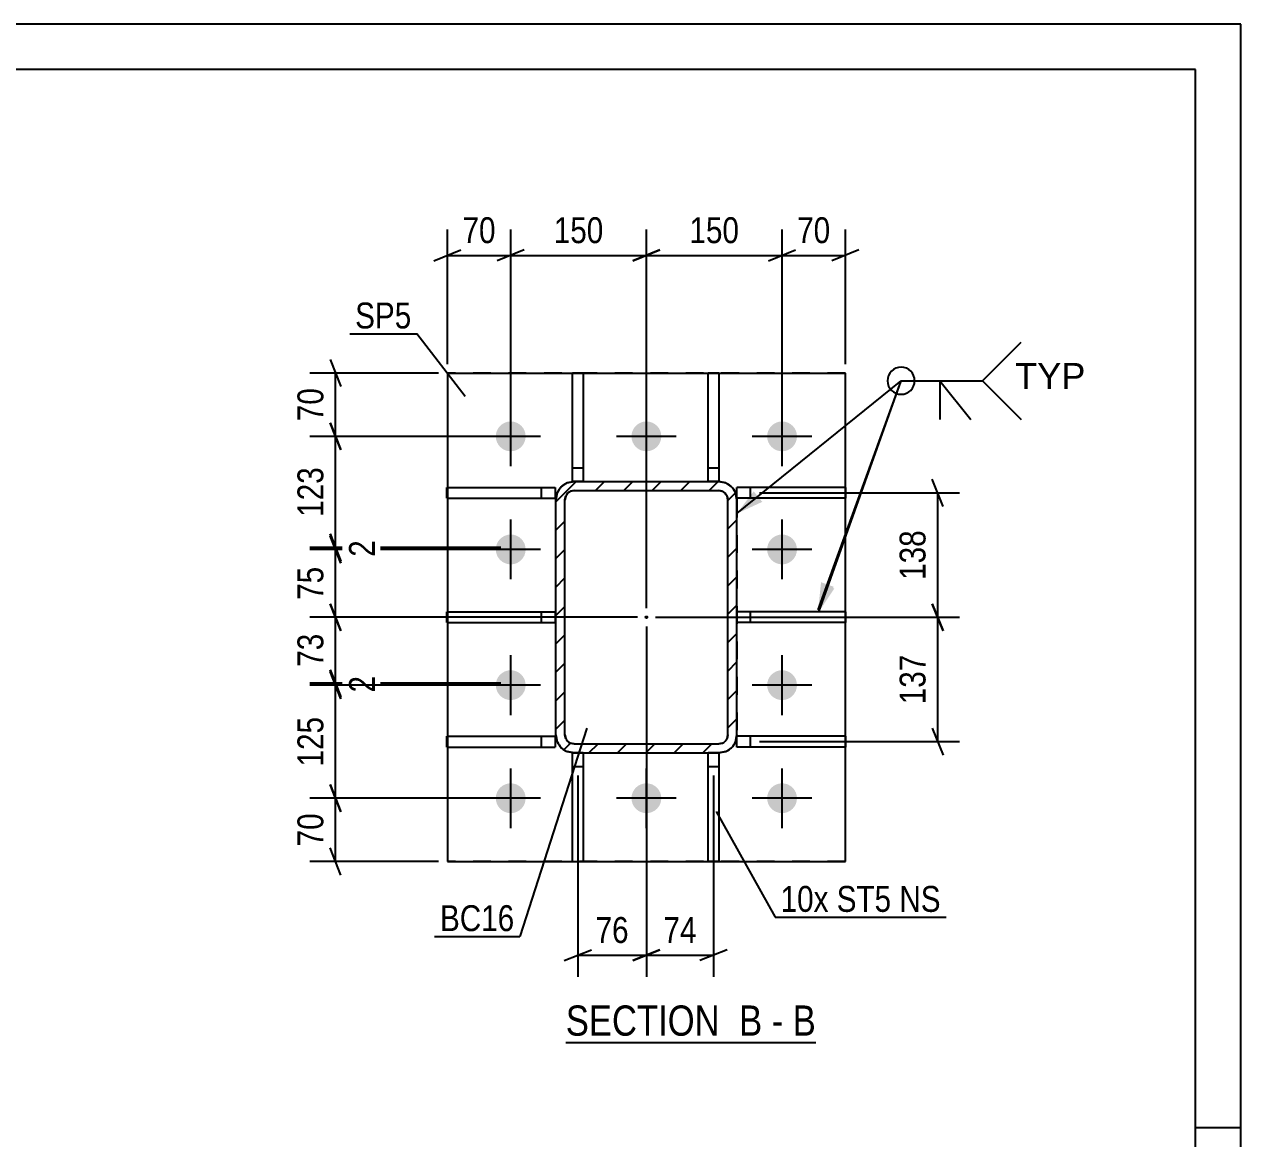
# Model space of a CAD drawing. Header units: millimetres. Extents: x -127 to 467, y -181 to 239.
# Drawn here: x 332.5 to 467, y 116 to 239.2 of the extents above; entities that cross this region are included whole.
import ezdxf

# ---------------------------------------------------------------- set-up
doc = ezdxf.new("R2010")
doc.units = ezdxf.units.MM
doc.linetypes.add('DXK_LINE_DOT2', pattern=[3.9198, 1.9599, -1.9599])
doc.linetypes.add('DXK_LINE_DOT3', pattern=[5.9187, 2.979, -0.9799, 0.9799, -0.9799])
doc.styles.add('Arial', font='arial.ttf', dxfattribs={"height": 0.2})
doc.styles.add('Arial Narrow', font='ARIALN.TTF', dxfattribs={"height": 0.2})

# ---------------------------------------------------------------- blocks, each defined once
blk = doc.blocks.new('Unknown-284876527-1134')
at = {"color": 5, "linetype": 'Continuous'}
for p, q in [((466.97, 239.2), (-127.03, 239.2)), ((466.97, -180.8), (466.97, 239.2)), ((461.97, 234.2), (-122.03, 234.2)), ((461.97, -175.8), (461.97, 234.2)), ((466.97, 117.2), (461.97, 117.2))]:
    blk.add_line(p, q, dxfattribs=at)
blk = doc.blocks.new('Unknown-284876527-14 - 1795')
at = {"color": 6, "linetype": 'Continuous'}
blk.add_line((392.35, 126.65), (420, 126.65), dxfattribs=at)
at = {"color": 0, "linetype": 'Continuous'}
for points in [[(410.46, 127.4), (410.46, 130.9), (392.35, 130.9), (392.35, 127.4)], [(414.06, 127.4), (414.06, 130.9), (411.51, 130.9), (411.51, 127.4)], [(416.39, 127.4), (416.39, 130.9), (415.11, 130.9), (415.11, 127.4)], [(420, 127.4), (420, 130.9), (417.44, 130.9), (417.44, 127.4)]]:
    blk.add_wipeout(points, dxfattribs=at)
at = {"color": 7, "linetype": 'Continuous', "style": 'Arial Narrow'}
for s, p in [('SECTION ', (392.35, 127.4)), ('B', (411.51, 127.4)), ('B', (417.44, 127.4)), ('-', (415.11, 127.4))]:
    blk.add_text(s, height=3.34, dxfattribs=at).set_placement(p)
blk = doc.blocks.new('Part-284876527-1815 - 1795')
at = {"color": 2, "linetype": 'Continuous'}
for p, q in [((408.08, 188.66), (408.08, 200.66)), ((408.08, 200.66), (409.28, 200.66)), ((409.28, 200.66), (409.28, 188.66)), ((409.28, 188.66), (408.08, 188.66))]:
    blk.add_line(p, q, dxfattribs=at)
at = {"color": 7, "linetype": 'DXK_LINE_DOT2'}
blk.add_line((408.08, 190.16), (409.28, 190.16), dxfattribs=at)
blk = doc.blocks.new('Part-284876527-1820 - 1795')
at = {"color": 2, "linetype": 'Continuous'}
for p, q in [((393.08, 146.66), (393.08, 158.66)), ((393.08, 158.66), (393.26, 158.66)), ((394.28, 158.65), (394.28, 146.66)), ((393.08, 146.66), (394.28, 146.66))]:
    blk.add_line(p, q, dxfattribs=at)
at = {"color": 7, "linetype": 'DXK_LINE_DOT2'}
for p, q in [((394.28, 158.66), (393.26, 158.66)), ((394.28, 158.66), (394.28, 158.65)), ((394.28, 158.65), (394.28, 158.66)), ((393.08, 157.16), (394.28, 157.16))]:
    blk.add_line(p, q, dxfattribs=at)
blk = doc.blocks.new('Bolt-284876527-1804 - 1795')
at = {"linetype": 'Continuous'}
for points in [[(384.61, 193.65, -1), (387.91, 193.65, -1)], [(399.61, 193.65, -1), (402.91, 193.65, -1)], [(414.61, 193.65, -1), (417.91, 193.65, -1)], [(384.61, 181.15, -1), (387.91, 181.15, -1)], [(414.61, 181.15, -1), (417.91, 181.15, -1)], [(384.61, 166.15, -1), (387.91, 166.15, -1)], [(414.61, 166.15, -1), (417.91, 166.15, -1)], [(384.61, 153.65, -1), (387.91, 153.65, -1)], [(399.61, 153.65, -1), (402.91, 153.65, -1)], [(414.61, 153.65, -1), (417.91, 153.65, -1)]]:
    blk.add_hatch(color=1, dxfattribs=at).paths.add_polyline_path(points)
at = {"color": 1, "linetype": 'Continuous'}
for p, q in [((386.26, 190.35), (386.26, 196.95)), ((401.26, 190.35), (401.26, 196.95)), ((416.26, 190.35), (416.26, 196.95)), ((389.56, 193.65), (382.96, 193.65)), ((404.56, 193.65), (397.96, 193.65)), ((419.56, 193.65), (412.96, 193.65)), ((386.26, 177.85), (386.26, 184.45)), ((416.26, 177.85), (416.26, 184.45)), ((389.56, 181.15), (382.96, 181.15)), ((419.56, 181.15), (412.96, 181.15)), ((386.26, 162.85), (386.26, 169.45)), ((416.26, 162.85), (416.26, 169.45)), ((389.56, 166.15), (382.96, 166.15)), ((419.56, 166.15), (412.96, 166.15)), ((386.26, 150.35), (386.26, 156.95)), ((401.26, 150.35), (401.26, 156.95)), ((416.26, 150.35), (416.26, 156.95)), ((389.56, 153.65), (382.96, 153.65)), ((404.56, 153.65), (397.96, 153.65)), ((419.56, 153.65), (412.96, 153.65))]:
    blk.add_line(p, q, dxfattribs=at)
blk = doc.blocks.new('Part-284876527-1810 - 1795')
at = {"color": 2, "linetype": 'Continuous'}
for p, q in [((393.08, 188.66), (393.08, 200.66)), ((393.08, 200.66), (394.28, 200.66)), ((394.28, 200.66), (394.28, 188.66)), ((394.28, 188.66), (393.08, 188.66))]:
    blk.add_line(p, q, dxfattribs=at)
at = {"color": 7, "linetype": 'DXK_LINE_DOT2'}
blk.add_line((393.08, 190.16), (394.28, 190.16), dxfattribs=at)
blk = doc.blocks.new('Part-284876527-1825 - 1795')
at = {"color": 7, "linetype": 'DXK_LINE_DOT2'}
for p, q in [((408.08, 158.65), (408.08, 158.66)), ((408.08, 158.66), (408.08, 158.65)), ((409.28, 158.66), (408.08, 158.66)), ((408.08, 157.16), (409.28, 157.16))]:
    blk.add_line(p, q, dxfattribs=at)
at = {"color": 2, "linetype": 'Continuous'}
for p, q in [((408.08, 146.66), (408.08, 158.65)), ((409.27, 158.66), (409.28, 158.66)), ((409.28, 158.66), (409.28, 146.66)), ((409.28, 146.66), (408.08, 146.66))]:
    blk.add_line(p, q, dxfattribs=at)
blk = doc.blocks.new('Part-284876527-1830 - 1795')
at = {"color": 2, "linetype": 'Continuous'}
for p, q in [((423.26, 160.51), (411.26, 160.51)), ((411.26, 159.31), (411.26, 160.51)), ((423.26, 160.51), (423.26, 159.31)), ((423.26, 159.31), (411.26, 159.31))]:
    blk.add_line(p, q, dxfattribs=at)
at = {"color": 7, "linetype": 'DXK_LINE_DOT2'}
blk.add_line((412.76, 159.31), (412.76, 160.51), dxfattribs=at)
blk = doc.blocks.new('Part-284876527-1835 - 1795')
at = {"color": 2, "linetype": 'Continuous'}
for p, q in [((423.26, 188.01), (411.26, 188.01)), ((411.26, 186.81), (411.26, 188.01)), ((423.26, 188.01), (423.26, 186.81)), ((423.26, 186.81), (411.26, 186.81))]:
    blk.add_line(p, q, dxfattribs=at)
at = {"color": 7, "linetype": 'DXK_LINE_DOT2'}
blk.add_line((412.76, 186.81), (412.76, 188.01), dxfattribs=at)
blk = doc.blocks.new('Part-284876527-1840 - 1795')
at = {"color": 2, "linetype": 'Continuous'}
for p, q in [((423.26, 174.26), (411.26, 174.26)), ((423.26, 174.26), (423.26, 173.06)), ((423.26, 173.06), (411.26, 173.06))]:
    blk.add_line(p, q, dxfattribs=at)
at = {"color": 7, "linetype": 'DXK_LINE_DOT2'}
for p, q in [((411.26, 174.26), (411.26, 173.06)), ((412.76, 173.06), (412.76, 174.26))]:
    blk.add_line(p, q, dxfattribs=at)
blk = doc.blocks.new('Part-284876527-1845 - 1795')
at = {"color": 2, "linetype": 'Continuous'}
for p, q in [((379.18, 159.31), (379.18, 160.51)), ((379.18, 160.51), (391.18, 160.51)), ((391.18, 160.51), (391.18, 159.31)), ((379.18, 159.31), (391.18, 159.31))]:
    blk.add_line(p, q, dxfattribs=at)
at = {"color": 7, "linetype": 'DXK_LINE_DOT2'}
blk.add_line((389.68, 159.31), (389.68, 160.51), dxfattribs=at)
blk = doc.blocks.new('Part-284876527-1850 - 1795')
at = {"color": 2, "linetype": 'Continuous'}
for p, q in [((379.18, 186.81), (379.18, 188.01)), ((379.18, 188.01), (391.18, 188.01)), ((391.18, 188.01), (391.18, 186.81)), ((379.18, 186.81), (391.18, 186.81))]:
    blk.add_line(p, q, dxfattribs=at)
at = {"color": 7, "linetype": 'DXK_LINE_DOT2'}
blk.add_line((389.68, 186.81), (389.68, 188.01), dxfattribs=at)
blk = doc.blocks.new('Part-284876527-1855 - 1795')
at = {"color": 2, "linetype": 'Continuous'}
for p, q in [((379.18, 173.06), (379.18, 174.26)), ((379.18, 174.26), (391.18, 174.26)), ((391.18, 174.26), (391.18, 173.06)), ((379.18, 173.06), (391.18, 173.06))]:
    blk.add_line(p, q, dxfattribs=at)
at = {"color": 7, "linetype": 'DXK_LINE_DOT2'}
blk.add_line((389.68, 173.06), (389.68, 174.26), dxfattribs=at)
blk = doc.blocks.new('Part-284876527-1892 - 1795')
at = {"linetype": 'Continuous'}
h = blk.add_hatch(dxfattribs=at)
h.set_pattern_fill('', scale=0.7, style=0, pattern_type=0)
h.set_pattern_definition([(45, (411.1094, 187.4197), (-1.57154, 1.57154), [])])
h.paths.add_polyline_path([(411.26, 186.65), (411.11, 187.42), (410.68, 188.07), (410.03, 188.5), (409.26, 188.65), (393.26, 188.65), (392.5, 188.5), (391.85, 188.07), (391.41, 187.42), (391.26, 186.65), (391.26, 160.65), (391.41, 159.89), (391.85, 159.24), (392.5, 158.81), (393.26, 158.65), (409.26, 158.65), (410.03, 158.81), (410.68, 159.24), (411.11, 159.89), (411.26, 160.65)])
h.paths.add_polyline_path([(410.19, 160.27), (409.97, 159.95), (409.64, 159.73), (409.26, 159.65), (393.26, 159.65), (392.88, 159.73), (392.55, 159.95), (392.34, 160.27), (392.26, 160.65), (392.26, 186.65), (392.34, 187.04), (392.55, 187.36), (392.88, 187.58), (393.26, 187.65), (409.26, 187.65), (409.64, 187.58), (409.97, 187.36), (410.19, 187.04), (410.26, 186.65), (410.26, 160.65)])
blk.add_hatch(color=246, dxfattribs=at).paths.add_polyline_path([(401.26, 173.55, -1), (401.26, 173.75, -1)])
at = {"color": 7, "linetype": 'DXK_LINE_DOT2'}
for p, q in [((392.5, 188.5), (393.26, 188.65)), ((393.26, 188.65), (409.26, 188.65)), ((409.26, 188.65), (410.03, 188.5)), ((391.26, 186.65), (391.41, 187.42)), ((392.34, 187.04), (392.26, 186.65)), ((393.26, 187.65), (392.88, 187.58)), ((393.26, 187.65), (409.26, 187.65)), ((409.64, 187.58), (409.26, 187.65)), ((410.26, 186.65), (410.19, 187.04)), ((411.11, 187.42), (411.26, 186.65)), ((391.26, 160.65), (391.26, 186.65)), ((392.26, 160.65), (392.26, 186.65)), ((410.26, 160.65), (410.26, 186.65)), ((411.26, 186.65), (411.26, 160.65)), ((391.41, 159.89), (391.26, 160.65)), ((392.26, 160.65), (392.34, 160.27)), ((410.19, 160.27), (410.26, 160.65)), ((411.26, 160.65), (411.11, 159.89)), ((393.26, 158.65), (392.5, 158.81)), ((392.88, 159.73), (393.26, 159.65)), ((393.26, 159.65), (409.26, 159.65)), ((409.26, 159.65), (409.64, 159.73)), ((410.03, 158.81), (409.26, 158.65)), ((393.26, 158.65), (409.26, 158.65))]:
    blk.add_line(p, q, dxfattribs=at)
at = {"color": 2, "linetype": 'Continuous'}
for p, q in [((393.26, 188.65), (392.5, 188.5)), ((393.26, 188.65), (409.26, 188.65)), ((410.03, 188.5), (409.26, 188.65)), ((391.41, 187.42), (391.26, 186.65)), ((392.26, 186.65), (392.34, 187.04)), ((392.88, 187.58), (393.26, 187.65)), ((393.26, 187.65), (409.26, 187.65)), ((409.26, 187.65), (409.64, 187.58)), ((410.19, 187.04), (410.26, 186.65)), ((411.26, 186.65), (411.11, 187.42)), ((391.26, 160.65), (391.26, 186.65)), ((392.26, 160.65), (392.26, 186.65)), ((410.26, 160.65), (410.26, 186.65)), ((411.26, 160.65), (411.26, 186.65)), ((391.26, 160.65), (391.41, 159.89)), ((392.34, 160.27), (392.26, 160.65)), ((410.26, 160.65), (410.19, 160.27)), ((411.11, 159.89), (411.26, 160.65)), ((392.5, 158.81), (393.26, 158.65)), ((393.26, 159.65), (392.88, 159.73)), ((393.26, 159.65), (409.26, 159.65)), ((409.64, 159.73), (409.26, 159.65)), ((409.26, 158.65), (410.03, 158.81)), ((393.26, 158.65), (409.26, 158.65))]:
    blk.add_line(p, q, dxfattribs=at)
at = {"color": 7, "linetype": 'DXK_LINE_DOT3'}
blk.add_line((401.26, 173.65), (401.26, 173.65), dxfattribs=at)
at = {"color": 246, "linetype": 'DXK_LINE_DOT2'}
blk.add_line((401.26, 173.65), (401.26, 173.65), dxfattribs=at)
at = {"color": 246, "linetype": 'Continuous'}
blk.add_circle((401.26, 173.65), 0.1, dxfattribs=at)
at = {"color": 7, "linetype": 'DXK_LINE_DOT2'}
for centre, radius, start, end in [((393.26, 186.65), 2, 112.5, 157.5), ((409.26, 186.65), 2, 22.5, 67.5), ((393.26, 186.65), 1, 112.5, 157.5), ((409.26, 186.65), 1, 22.5, 67.5), ((393.26, 160.65), 1, 202.5, 247.5), ((409.26, 160.65), 1, 292.5, 337.5), ((393.26, 160.65), 2, 202.5, 247.5), ((409.26, 160.65), 2, 292.5, 337.5)]:
    blk.add_arc(centre, radius, start, end, dxfattribs=at)
at = {"color": 2, "linetype": 'Continuous'}
for centre, radius, start, end in [((393.26, 186.65), 2, 112.5, 157.5), ((409.26, 186.65), 2, 22.5, 67.5), ((393.26, 186.65), 1, 112.5, 157.5), ((409.26, 186.65), 1, 22.5, 67.5), ((393.26, 160.65), 1, 202.5, 247.5), ((409.26, 160.65), 1, 292.5, 337.5), ((393.26, 160.65), 2, 202.5, 247.5), ((409.26, 160.65), 2, 292.5, 337.5)]:
    blk.add_arc(centre, radius, start, end, dxfattribs=at)
blk = doc.blocks.new('Part-284876527-1913 - 1795')
at = {"color": 2, "linetype": 'Continuous'}
for p, q in [((379.26, 200.65), (379.26, 188.01)), ((379.26, 200.65), (423.26, 200.65)), ((423.26, 146.65), (423.26, 200.65)), ((379.26, 186.81), (379.26, 174.26)), ((379.26, 173.06), (379.26, 160.51)), ((379.26, 159.31), (379.26, 146.65)), ((379.26, 146.65), (423.26, 146.65))]:
    blk.add_line(p, q, dxfattribs=at)
at = {"color": 7, "linetype": 'DXK_LINE_DOT2'}
for p, q in [((423.26, 200.65), (379.26, 200.65)), ((379.26, 188.01), (379.26, 186.81)), ((379.26, 174.26), (379.26, 173.06)), ((379.26, 160.51), (379.26, 159.31)), ((423.26, 146.65), (379.26, 146.65))]:
    blk.add_line(p, q, dxfattribs=at)
blk = doc.blocks.new('StraightDimension-284876527-5233 - 1795')
at = {"color": 7, "linetype": 'Continuous'}
for p, q in [((366.29, 202.15), (367.49, 199.15)), ((378.26, 200.65), (364.04, 200.65)), ((366.89, 193.65), (366.89, 200.65)), ((367.49, 192.15), (366.29, 195.15)), ((385.26, 193.65), (364.04, 193.65))]:
    blk.add_line(p, q, dxfattribs=at)
at = {"color": 0}
blk.add_wipeout([(366.14, 199.58), (361.94, 199.58), (361.94, 194.73), (366.14, 194.73)], dxfattribs=at)
at = {"color": 3, "style": 'Arial Narrow'}
blk.add_text('70', height=2.863, rotation=90.0002, dxfattribs=at).set_placement((365.54, 195.33))
blk = doc.blocks.new('StraightDimension-284876527-5236 - 1795')
at = {"color": 7, "linetype": 'Continuous'}
for p, q in [((366.29, 182.65), (367.49, 179.65)), ((385.26, 181.15), (364.04, 181.15)), ((366.89, 173.65), (366.89, 181.15)), ((367.49, 172.15), (366.29, 175.15)), ((400.26, 173.65), (364.04, 173.65))]:
    blk.add_line(p, q, dxfattribs=at)
at = {"color": 0}
blk.add_wipeout([(366.14, 179.83), (361.94, 179.83), (361.94, 174.98), (366.14, 174.98)], dxfattribs=at)
at = {"color": 3, "style": 'Arial Narrow'}
blk.add_text('75', height=2.863, rotation=90.0002, dxfattribs=at).set_placement((365.54, 175.58))
blk = doc.blocks.new('StraightDimension-284876527-5240 - 1795')
at = {"color": 7, "linetype": 'Continuous'}
for p, q in [((366.29, 155.15), (367.49, 152.15)), ((385.26, 153.65), (364.04, 153.65)), ((366.89, 146.65), (366.89, 153.65)), ((367.49, 145.15), (366.29, 148.15)), ((378.26, 146.65), (364.04, 146.65))]:
    blk.add_line(p, q, dxfattribs=at)
at = {"color": 0}
blk.add_wipeout([(366.14, 152.58), (361.94, 152.58), (361.94, 147.73), (366.14, 147.73)], dxfattribs=at)
at = {"color": 3, "style": 'Arial Narrow'}
blk.add_text('70', height=2.863, rotation=90.0002, dxfattribs=at).set_placement((365.54, 148.33))
blk = doc.blocks.new('StraightDimension-284876527-2090 - 1795')
at = {"color": 7, "linetype": 'Continuous'}
for p, q in [((434.07, 172.15), (432.87, 175.15)), ((402.26, 173.65), (435.87, 173.65)), ((433.47, 159.91), (433.47, 173.65)), ((432.87, 161.41), (434.07, 158.41)), ((413.76, 159.91), (435.87, 159.91))]:
    blk.add_line(p, q, dxfattribs=at)
at = {"color": 0}
blk.add_wipeout([(432.72, 170.12), (428.52, 170.12), (428.52, 163.44), (432.72, 163.44)], dxfattribs=at)
at = {"color": 3, "style": 'Arial Narrow'}
blk.add_text('137', height=2.863, rotation=90.0002, dxfattribs=at).set_placement((432.12, 164.04))
blk = doc.blocks.new('StraightDimension-284876527-1969 - 1795')
at = {"color": 7, "linetype": 'Continuous'}
for p, q in [((379.26, 201.65), (379.26, 216.51)), ((386.26, 194.65), (386.26, 216.51)), ((377.76, 213.06), (380.76, 214.26)), ((387.76, 214.26), (384.76, 213.06)), ((379.26, 213.66), (386.26, 213.66))]:
    blk.add_line(p, q, dxfattribs=at)
at = {"color": 0}
blk.add_wipeout([(385.19, 214.41), (385.19, 218.61), (380.33, 218.61), (380.33, 214.41)], dxfattribs=at)
at = {"color": 3, "style": 'Arial Narrow'}
blk.add_text('70', height=2.863, dxfattribs=at).set_placement((380.93, 215.01))
blk = doc.blocks.new('StraightDimension-284876527-1979 - 1795')
at = {"color": 7, "linetype": 'Continuous'}
for p, q in [((416.26, 194.65), (416.26, 216.51)), ((423.26, 201.65), (423.26, 216.51)), ((414.76, 213.06), (417.76, 214.26)), ((424.76, 214.26), (421.76, 213.06)), ((416.26, 213.66), (423.26, 213.66))]:
    blk.add_line(p, q, dxfattribs=at)
at = {"color": 0}
blk.add_wipeout([(422.19, 214.41), (422.19, 218.61), (417.33, 218.61), (417.33, 214.41)], dxfattribs=at)
at = {"color": 3, "style": 'Arial Narrow'}
blk.add_text('70', height=2.863, dxfattribs=at).set_placement((417.93, 215.01))
blk = doc.blocks.new('StraightDimension-284876527-1989 - 1795')
at = {"color": 7, "linetype": 'Continuous'}
for p, q in [((401.26, 174.65), (401.26, 216.51)), ((416.26, 194.65), (416.26, 216.51)), ((402.76, 214.26), (399.76, 213.06)), ((414.76, 213.06), (417.76, 214.26)), ((401.26, 213.66), (416.26, 213.66))]:
    blk.add_line(p, q, dxfattribs=at)
at = {"color": 0}
blk.add_wipeout([(412.1, 214.41), (412.1, 218.61), (405.42, 218.61), (405.42, 214.41)], dxfattribs=at)
at = {"color": 3, "style": 'Arial Narrow'}
blk.add_text('150', height=2.863, dxfattribs=at).set_placement((406.02, 215.01))
blk = doc.blocks.new('StraightDimension-284876527-2000 - 1795')
at = {"color": 7, "linetype": 'Continuous'}
for p, q in [((386.26, 194.65), (386.26, 216.51)), ((401.26, 174.65), (401.26, 216.51)), ((387.76, 214.26), (384.76, 213.06)), ((399.76, 213.06), (402.76, 214.26)), ((386.26, 213.66), (401.26, 213.66))]:
    blk.add_line(p, q, dxfattribs=at)
at = {"color": 0}
blk.add_wipeout([(397.1, 214.41), (397.1, 218.61), (390.42, 218.61), (390.42, 214.41)], dxfattribs=at)
at = {"color": 3, "style": 'Arial Narrow'}
blk.add_text('150', height=2.863, dxfattribs=at).set_placement((391.02, 215.01))
blk = doc.blocks.new('StraightDimension-284876527-2067 - 1795')
at = {"color": 7, "linetype": 'Continuous'}
for p, q in [((401.26, 172.65), (401.26, 133.9)), ((408.68, 156.16), (408.68, 133.9)), ((399.76, 135.7), (402.76, 136.9)), ((401.26, 136.3), (408.68, 136.3)), ((410.18, 136.9), (407.18, 135.7))]:
    blk.add_line(p, q, dxfattribs=at)
at = {"color": 0}
blk.add_wipeout([(407.4, 137.05), (407.4, 141.25), (402.54, 141.25), (402.54, 137.05)], dxfattribs=at)
at = {"color": 3, "style": 'Arial Narrow'}
blk.add_text('74', height=2.863, dxfattribs=at).set_placement((403.14, 137.65))
blk = doc.blocks.new('StraightDimension-284876527-2075 - 1795')
at = {"color": 7, "linetype": 'Continuous'}
for p, q in [((401.26, 172.65), (401.26, 133.9)), ((393.68, 156.16), (393.68, 133.9)), ((392.18, 135.7), (395.18, 136.9)), ((393.68, 136.3), (401.26, 136.3)), ((402.76, 136.9), (399.76, 135.7))]:
    blk.add_line(p, q, dxfattribs=at)
at = {"color": 0}
blk.add_wipeout([(399.9, 137.05), (399.9, 141.25), (395.04, 141.25), (395.04, 137.05)], dxfattribs=at)
at = {"color": 3, "style": 'Arial Narrow'}
blk.add_text('76', height=2.863, dxfattribs=at).set_placement((395.64, 137.65))
blk = doc.blocks.new('StraightDimension-284876527-2083 - 1795')
at = {"color": 7, "linetype": 'Continuous'}
for p, q in [((434.07, 185.91), (432.87, 188.91)), ((413.76, 187.41), (435.87, 187.41)), ((433.47, 173.65), (433.47, 187.41)), ((432.87, 175.15), (434.07, 172.15)), ((402.26, 173.65), (435.87, 173.65))]:
    blk.add_line(p, q, dxfattribs=at)
at = {"color": 0}
blk.add_wipeout([(432.72, 183.87), (428.52, 183.87), (428.52, 177.19), (432.72, 177.19)], dxfattribs=at)
at = {"color": 3, "style": 'Arial Narrow'}
blk.add_text('138', height=2.863, rotation=90.0002, dxfattribs=at).set_placement((432.12, 177.79))
blk = doc.blocks.new('StraightDimension-284876527-5234 - 1795')
at = {"color": 7, "linetype": 'Continuous'}
for p, q in [((366.29, 195.15), (367.49, 192.15)), ((385.26, 193.65), (364.04, 193.65)), ((366.89, 181.36), (366.89, 193.65)), ((367.49, 179.86), (366.29, 182.86)), ((385.18, 181.36), (364.04, 181.36))]:
    blk.add_line(p, q, dxfattribs=at)
at = {"color": 0}
blk.add_wipeout([(366.14, 190.85), (361.94, 190.85), (361.94, 184.16), (366.14, 184.16)], dxfattribs=at)
at = {"color": 3, "style": 'Arial Narrow'}
blk.add_text('123', height=2.863, rotation=90.0002, dxfattribs=at).set_placement((365.54, 184.76))
blk = doc.blocks.new('StraightDimension-284876527-5235 - 1795')
at = {"color": 7, "linetype": 'Continuous'}
for p, q in [((366.29, 182.86), (367.49, 179.86)), ((367.49, 179.65), (366.29, 182.65)), ((385.18, 181.36), (364.49, 181.36)), ((385.26, 181.15), (364.49, 181.15)), ((366.89, 181.15), (366.89, 181.36))]:
    blk.add_line(p, q, dxfattribs=at)
at = {"color": 0}
blk.add_wipeout([(371.84, 182.77), (367.64, 182.77), (367.64, 179.74), (371.84, 179.74)], dxfattribs=at)
at = {"color": 3, "style": 'Arial Narrow'}
blk.add_text('2', height=2.86, rotation=90.0002, dxfattribs=at).set_placement((371.24, 180.34))
blk = doc.blocks.new('StraightDimension-284876527-5237 - 1795')
at = {"color": 7, "linetype": 'Continuous'}
for p, q in [((366.29, 175.15), (367.49, 172.15)), ((400.26, 173.65), (364.04, 173.65)), ((366.89, 166.36), (366.89, 173.65)), ((367.49, 164.86), (366.29, 167.86)), ((385.18, 166.36), (364.04, 166.36))]:
    blk.add_line(p, q, dxfattribs=at)
at = {"color": 0}
blk.add_wipeout([(366.14, 172.43), (361.94, 172.43), (361.94, 167.58), (366.14, 167.58)], dxfattribs=at)
at = {"color": 3, "style": 'Arial Narrow'}
blk.add_text('73', height=2.863, rotation=90.0002, dxfattribs=at).set_placement((365.54, 168.18))
blk = doc.blocks.new('StraightDimension-284876527-5238 - 1795')
at = {"color": 7, "linetype": 'Continuous'}
for p, q in [((366.29, 167.86), (367.49, 164.86)), ((367.49, 164.65), (366.29, 167.65)), ((385.18, 166.36), (364.49, 166.36)), ((385.26, 166.15), (364.49, 166.15)), ((366.89, 166.15), (366.89, 166.36))]:
    blk.add_line(p, q, dxfattribs=at)
at = {"color": 0}
blk.add_wipeout([(371.84, 167.77), (367.64, 167.77), (367.64, 164.74), (371.84, 164.74)], dxfattribs=at)
at = {"color": 3, "style": 'Arial Narrow'}
blk.add_text('2', height=2.86, rotation=90.0002, dxfattribs=at).set_placement((371.24, 165.34))
blk = doc.blocks.new('StraightDimension-284876527-5239 - 1795')
at = {"color": 7, "linetype": 'Continuous'}
for p, q in [((366.29, 167.65), (367.49, 164.65)), ((385.26, 166.15), (364.04, 166.15)), ((366.89, 153.65), (366.89, 166.15)), ((367.49, 152.15), (366.29, 155.15)), ((385.26, 153.65), (364.04, 153.65))]:
    blk.add_line(p, q, dxfattribs=at)
at = {"color": 0}
blk.add_wipeout([(366.14, 163.25), (361.94, 163.25), (361.94, 156.56), (366.14, 156.56)], dxfattribs=at)
at = {"color": 3, "style": 'Arial Narrow'}
blk.add_text('125', height=2.863, rotation=90.0002, dxfattribs=at).set_placement((365.54, 157.16))
blk = doc.blocks.new('Mark-284876527-1909 - 1795')
at = {"color": 0}
blk.add_wipeout([(375.27, 205.58), (375.27, 208.58), (369.06, 208.58), (369.06, 205.58)], dxfattribs=at)
blk.add_wipeout([(375.27, 205.58), (375.27, 208.58), (369.06, 208.58), (369.06, 205.58)], dxfattribs=at)
at = {"color": 30, "linetype": 'Continuous'}
for p in [(368.46, 204.98), (381.24, 198.06)]:
    blk.add_line(p, (375.87, 204.98), dxfattribs=at)
at = {"color": 3, "style": 'Arial Narrow'}
blk.add_text('SP5', height=2.863, dxfattribs=at).set_placement((369.06, 205.58))
blk = doc.blocks.new('Mark-284876527-1888 - 1795')
at = {"color": 0}
blk.add_wipeout([(386.67, 138.96), (386.67, 141.96), (378.44, 141.96), (378.44, 138.96)], dxfattribs=at)
blk.add_wipeout([(386.67, 138.96), (386.67, 141.96), (378.44, 141.96), (378.44, 138.96)], dxfattribs=at)
at = {"color": 30, "linetype": 'Continuous'}
for p in [(394.68, 161.4), (377.84, 138.36)]:
    blk.add_line(p, (387.27, 138.36), dxfattribs=at)
at = {"color": 3, "style": 'Arial Narrow'}
blk.add_text('BC16', height=2.863, dxfattribs=at).set_placement((378.44, 138.96))
blk = doc.blocks.new('WeldMark-284876527-2097 - 1795')
at = {"linetype": 'Continuous'}
for points in [[(414.07, 186.41), (411.26, 185.11), (413.12, 187.58)], [(421.98, 177.02), (420.25, 174.46), (420.57, 177.53)], [(422.04, 176.83), (420.33, 174.26), (420.63, 177.33)]]:
    blk.add_hatch(color=30, dxfattribs=at).paths.add_polyline_path(points)
at = {"color": 30, "linetype": 'Continuous'}
for p, q in [((411.26, 185.11), (429.42, 199.8)), ((420.25, 174.46), (429.42, 199.8)), ((420.33, 174.26), (429.42, 199.8)), ((429.42, 199.8), (438.42, 199.8))]:
    blk.add_line(p, q, dxfattribs=at)
at = {"color": 3, "linetype": 'Continuous'}
for q in [(437.14, 195.51), (433.71, 195.51)]:
    blk.add_line((433.71, 199.8), q, dxfattribs=at)
for start, end in [(90, 270), (270, 90)]:
    blk.add_arc((429.42, 199.8), 1.5, start, end, dxfattribs=at)
at = {"color": 0, "linetype": 'Continuous'}
blk.add_wipeout([(449.8, 198.9), (449.8, 201.9), (442.02, 201.9), (442.02, 198.9)], dxfattribs=at)
blk.add_wipeout([(449.8, 198.9), (449.8, 201.9), (442.02, 201.9), (442.02, 198.9)], dxfattribs=at)
at = {"color": 3, "linetype": 'Continuous'}
for q in [(442.71, 204.08), (442.71, 195.51)]:
    blk.add_line((438.42, 199.8), q, dxfattribs=at)
at = {"color": 3, "linetype": 'Continuous', "style": 'Arial'}
blk.add_text('TYP', height=2.865, dxfattribs=at).set_placement((442.02, 198.9))
blk = doc.blocks.new('MarkSet-284876527-2154 - 1795')
at = {"color": 0}
for points in [[(421.4, 141.09), (421.4, 144.09), (416.1, 144.09), (416.1, 141.09)], [(428.33, 141.09), (428.33, 144.09), (422.3, 144.09), (422.3, 141.09)], [(433.79, 141.09), (433.79, 144.09), (429.23, 144.09), (429.23, 141.09)]]:
    blk.add_wipeout(points, dxfattribs=at)
for points in [[(421.4, 141.09), (421.4, 144.09), (416.1, 144.09), (416.1, 141.09)], [(428.33, 141.09), (428.33, 144.09), (422.3, 144.09), (422.3, 141.09)], [(433.79, 141.09), (433.79, 144.09), (429.23, 144.09), (429.23, 141.09)]]:
    blk.add_wipeout(points, dxfattribs=at)
at = {"color": 30, "linetype": 'Continuous'}
for p, q in [((408.98, 152.17), (415.5, 140.49)), ((415.5, 140.49), (434.39, 140.49))]:
    blk.add_line(p, q, dxfattribs=at)
at = {"color": 3, "style": 'Arial Narrow'}
for s, p in [('10x', (416.1, 141.09)), ('ST5', (422.3, 141.09)), ('NS', (429.23, 141.09))]:
    blk.add_text(s, height=2.863, dxfattribs=at).set_placement(p)

msp = doc.modelspace()

# ---------------------------------------------------------------- block references
for name in ['Unknown-284876527-1134', 'Part-284876527-1913 - 1795', 'Part-284876527-1810 - 1795', 'Part-284876527-1815 - 1795', 'Bolt-284876527-1804 - 1795', 'Part-284876527-1892 - 1795', 'Part-284876527-1850 - 1795', 'Part-284876527-1835 - 1795', 'Part-284876527-1855 - 1795', 'Part-284876527-1840 - 1795', 'Part-284876527-1845 - 1795', 'Part-284876527-1830 - 1795', 'Part-284876527-1820 - 1795', 'Part-284876527-1825 - 1795']:
    msp.add_blockref(name, (0, 0))

# ---------------------------------------------------------------- next in the draw order: block references
for name in ['StraightDimension-284876527-1979 - 1795', 'StraightDimension-284876527-5233 - 1795', 'StraightDimension-284876527-5236 - 1795', 'StraightDimension-284876527-2090 - 1795', 'StraightDimension-284876527-5240 - 1795', 'Unknown-284876527-14 - 1795']:
    msp.add_blockref(name, (0, 0))

# ---------------------------------------------------------------- next in the draw order: block references
for name in ['StraightDimension-284876527-1969 - 1795', 'StraightDimension-284876527-1989 - 1795', 'StraightDimension-284876527-2067 - 1795']:
    msp.add_blockref(name, (0, 0))

# ---------------------------------------------------------------- next in the draw order: block references
for name in ['StraightDimension-284876527-2000 - 1795', 'Mark-284876527-1909 - 1795', 'StraightDimension-284876527-2075 - 1795', 'MarkSet-284876527-2154 - 1795']:
    msp.add_blockref(name, (0, 0))

# ---------------------------------------------------------------- next in the draw order: block references
for name in ['StraightDimension-284876527-5234 - 1795', 'StraightDimension-284876527-2083 - 1795', 'StraightDimension-284876527-5237 - 1795']:
    msp.add_blockref(name, (0, 0))

# ---------------------------------------------------------------- next in the draw order: block references
for name in ['WeldMark-284876527-2097 - 1795', 'StraightDimension-284876527-5235 - 1795', 'StraightDimension-284876527-5238 - 1795']:
    msp.add_blockref(name, (0, 0))

# ---------------------------------------------------------------- next in the draw order: block references
msp.add_blockref('StraightDimension-284876527-5239 - 1795', (0, 0))

# ---------------------------------------------------------------- next in the draw order: block references
msp.add_blockref('Mark-284876527-1888 - 1795', (0, 0))

doc.saveas('drawing.dxf')
